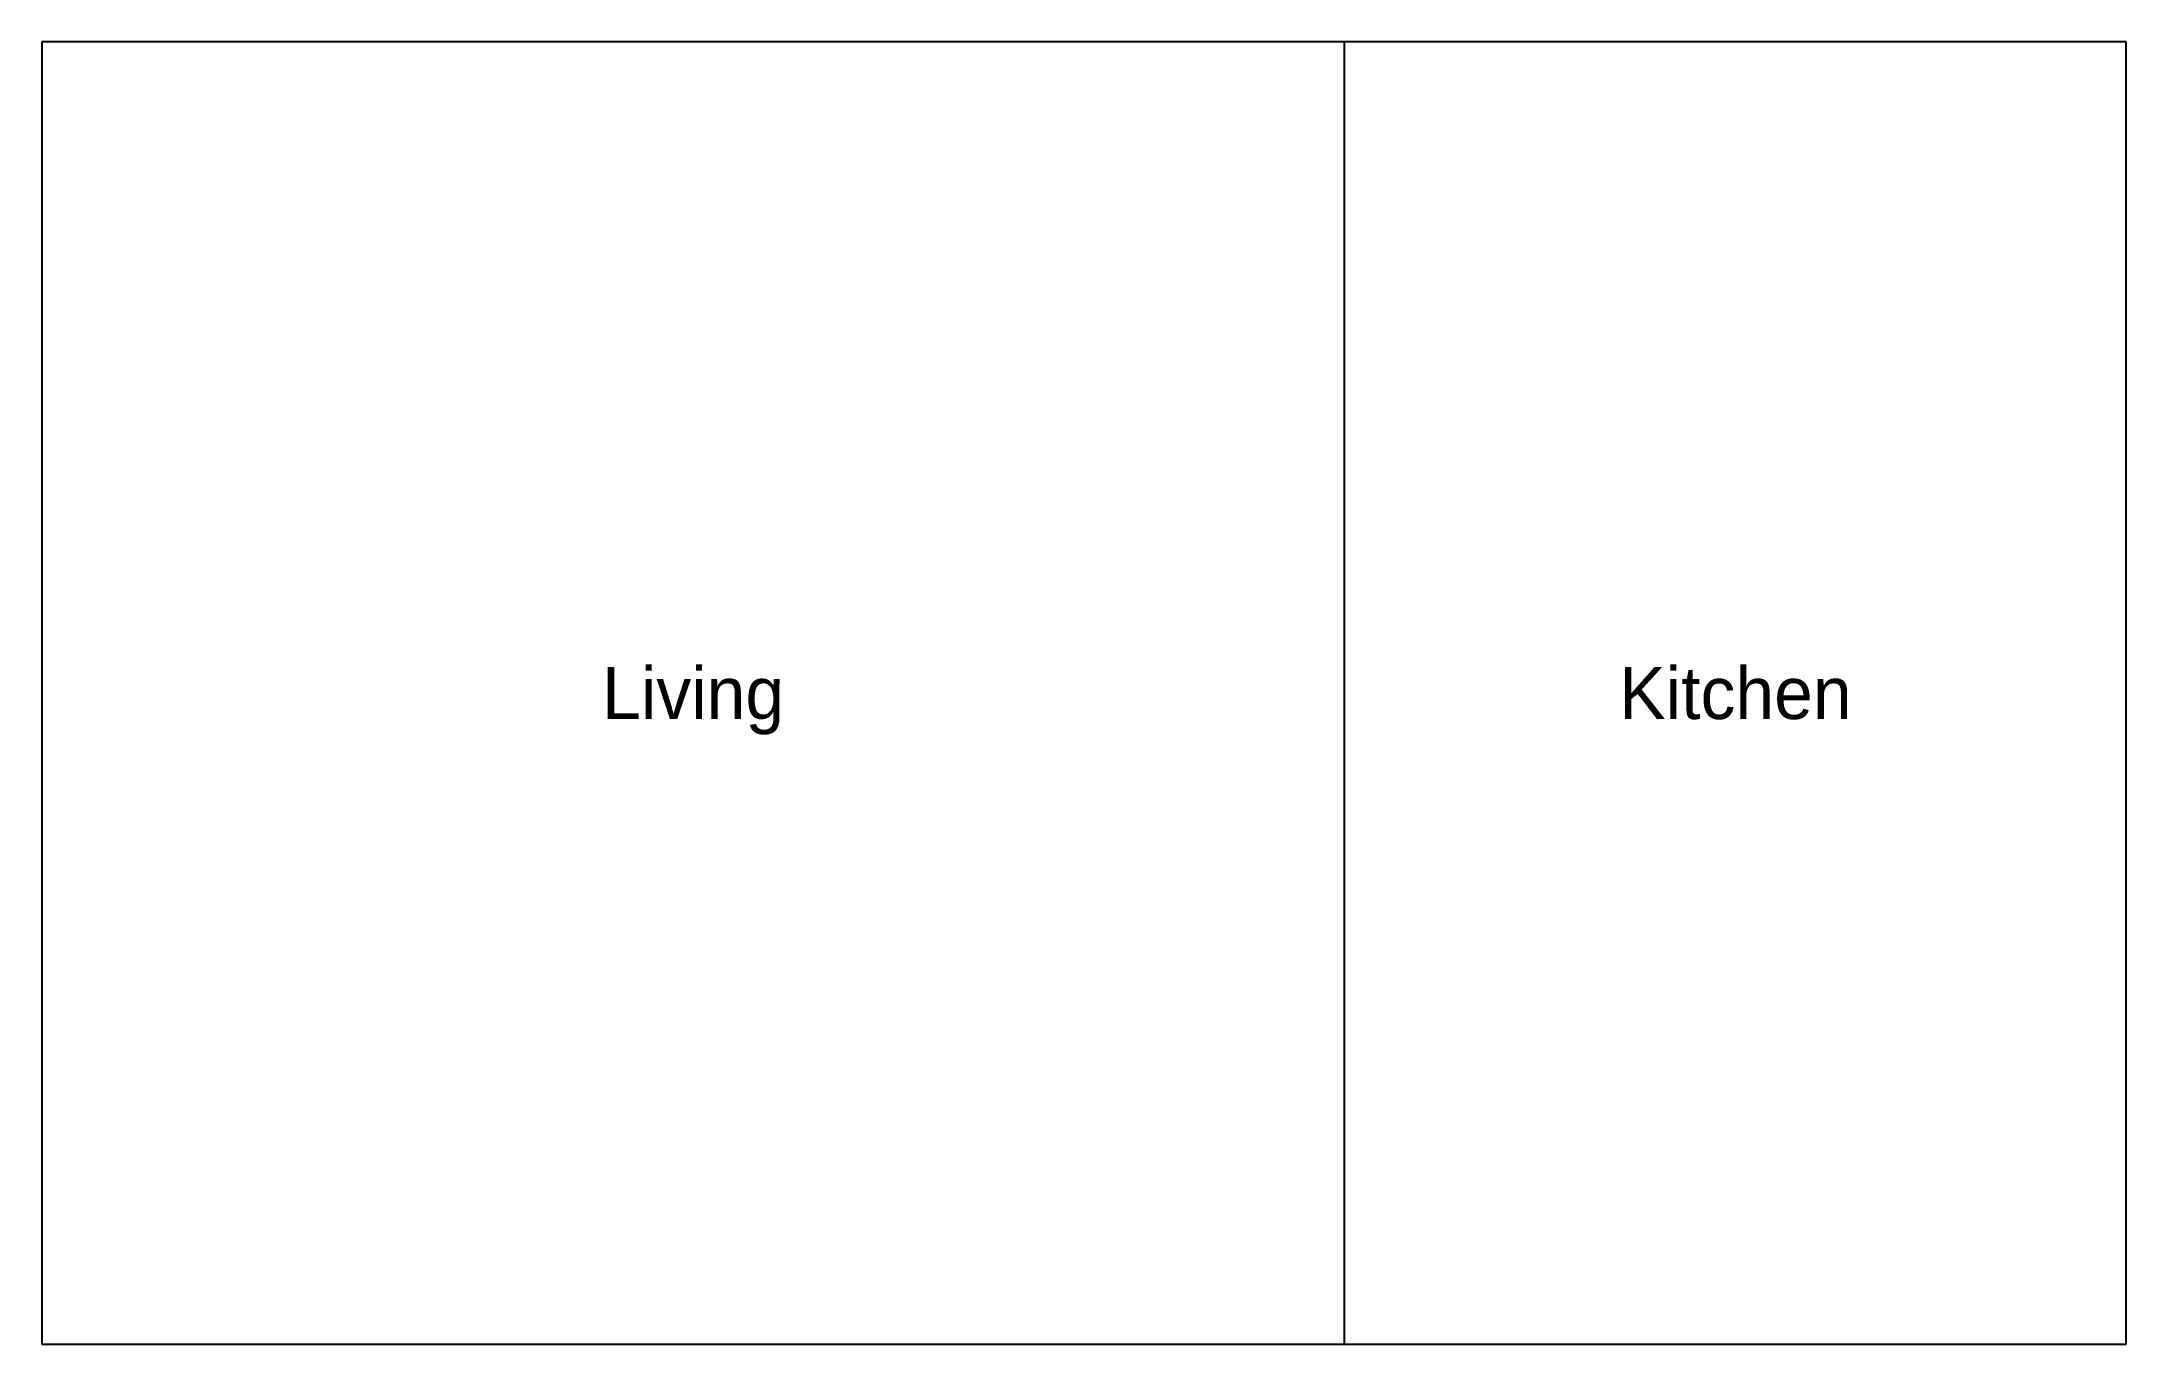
# Model space of a CAD drawing. Header units: millimetres. Extents: x 0 to 8000, y 0 to 5000.
import ezdxf
from ezdxf.enums import TextEntityAlignment as Align

# ---------------------------------------------------------------- set-up
doc = ezdxf.new("R2010")
doc.units = ezdxf.units.MM
doc.layers.add('A-ANNO', color=7, linetype='Continuous')
doc.layers.add('A-WALL', color=7, linetype='Continuous')

msp = doc.modelspace()

# ---------------------------------------------------------------- linework, layer by layer
at = {"layer": 'A-WALL'}
for p, q in [((8000, 5000), (0, 5000)), ((0, 5000), (0, 0)), ((5000, 0), (5000, 5000)), ((8000, 0), (8000, 5000)), ((0, 0), (8000, 0))]:
    msp.add_line(p, q, dxfattribs=at)

# ---------------------------------------------------------------- texts
at = {"layer": 'A-ANNO'}
for s, p in [('Living', (2500, 2500)), ('Kitchen', (6500, 2500))]:
    msp.add_text(s, height=200, dxfattribs=at).set_placement(p, align=Align.MIDDLE_CENTER)

doc.saveas('drawing.dxf')
